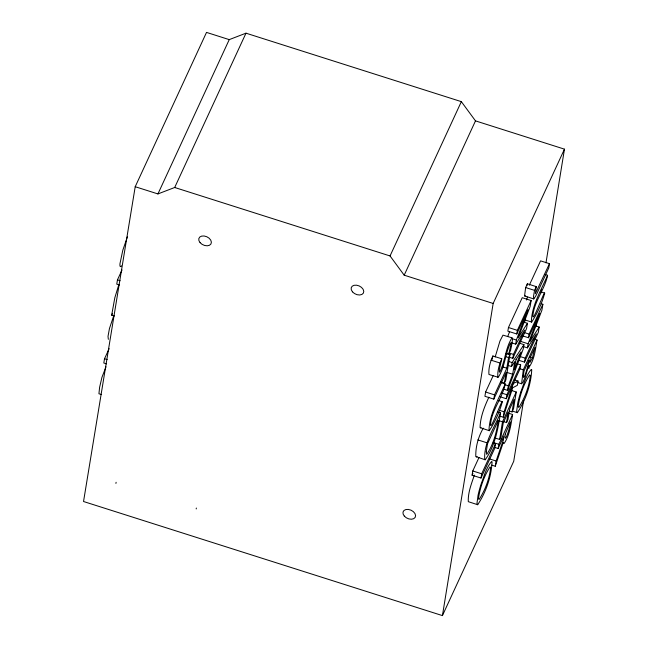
<?xml version="1.0" encoding="UTF-8"?>
<svg xmlns="http://www.w3.org/2000/svg" width="648" height="648" viewBox="0 0 648 648"><rect width="100%" height="100%" fill="white"/><g stroke="black" fill="none" stroke-linecap="round" stroke-linejoin="round"><path stroke-width="0.97" d="M196.198 508.939L196.344 508.048M442.43 615.6L493.16 303.466L564.465 149.153L475.494 120.876L461.344 101.639L245.989 33.178L229.238 39.625L206.518 32.4L135.213 186.713L83.535 501.512L442.43 615.6L513.726 461.287L523.616 400.456M492.788 443.135L495.453 443.977L494.764 448.238L480.994 478.046L472.084 475.211L472.781 470.958L479.034 457.407M483.254 428.15C478.37 436.776 475.502 446.65 475.802 456.573L485.182 459.797C494.894 446.415 498.004 429.025 500.507 412.914L497.834 412.071M493.25 375.492L485.603 392.032L484.915 396.293L493.817 399.119L506.129 372.47L504.403 383.114L500.839 381.98M480.994 478.046L481.683 473.793L495.453 443.977M500.507 412.914C494.303 427.931 483.756 442.479 484.712 459.408L485.182 459.797M493.817 399.119L494.513 394.867L506.825 368.218L508.55 357.583L510.017 354.416L507.344 353.565M523.868 322.153L527.432 323.287L518.165 337.802L530.169 306.431L531.125 300.534L522.223 297.699L508.445 327.515L507.854 331.16L516.764 333.987L527.99 309.679L516.375 340.022L515.711 344.137L511.256 342.719M498.766 400.577L502.33 401.711C499.697 411.764 494.999 421.937 489.297 430.693L480.063 427.631C480.298 416.972 484.453 406.75 488.875 397.184M500.766 382.506L505.221 383.924C502.637 397.443 492.707 408.718 490.73 422.561C488.714 436.177 501.973 399.103 502.33 401.711M510.017 354.416L505.861 379.947L504.403 383.114M491.702 465.118L495.266 466.244L496.117 461.02L503.326 439.879L503.974 435.91L498.142 448.513L494.586 447.387M498.142 448.513L498.83 444.301L512.609 414.493L508.154 413.076M495.169 438.024L499.624 439.441L502.484 421.808L516.262 392L511.807 390.582M499.673 416.081L503.237 417.207L504.112 411.82L513.224 383.608M500.005 396.73L506.242 398.714L506.89 394.721L520.668 364.905L517.104 363.779M504.031 389.254L507.595 390.38L508.34 385.787L512.69 374.261L514.755 361.56L511.475 366.517L507.911 365.383M511.475 366.517L512.114 362.564L523.957 344.647L519.502 343.229M509.239 357.234L512.795 358.368L513.443 354.399L524.653 330.148L515.711 344.137M516.764 333.987L517.355 330.342L531.125 300.534M502.978 421.451L506.542 422.585L508.243 412.104L503.253 422.901L501.082 436.274L499.624 439.441M509.401 411.067L512.074 411.917L514.107 399.419L509.684 408.985L507.983 419.459L506.542 422.585M512.609 414.493C510.989 424.343 509.782 434.921 504.16 443.459L503.585 443.467L503.342 442.276L495.266 466.244M516.262 392L513.54 408.758L512.074 411.917M514.48 379.906L518.044 381.04L517.347 385.317L512.69 387.779L503.237 417.207M520.668 364.905L520.012 368.898L506.242 398.714M523.957 344.647L523.276 348.859L507.595 390.38M527.432 323.287L526.573 328.56L512.795 358.368M537.062 340.03L523.292 369.838L521.6 383.77L523.001 382.223L525.082 377.509L528.687 365.237L529.359 366.776C534.624 358.96 535.418 349.07 537.062 340.03L534.389 339.179M518.311 360.142L524.548 362.119L525.188 358.15L536.398 333.898L527.456 347.887L523.001 346.469M522.272 335.761L528.509 337.746L529.1 334.101L542.87 304.285L541.088 303.718M527.456 347.887L528.12 343.772L539.735 313.43L528.509 337.746M528.8 368.55L529.286 365.553M535.613 326.665L535.937 324.672M541.12 292.758L541.606 289.769M545.981 262.837L564.465 149.153M535.613 325.912L539.177 327.046L538.318 332.311L524.548 362.119M542.87 304.285L541.914 310.181L529.91 341.553L539.177 327.046M541.129 291.948L544.693 293.082C542.06 303.134 537.37 313.308 531.668 322.064L524.54 319.796M544.911 274.444L547.584 275.295C545.009 288.814 535.078 300.081 533.101 313.932C531.085 327.548 544.336 290.474 544.693 293.082M549.472 263.679L548.783 267.932L535.718 296.112L533.75 298.963L524.564 295.893L525.641 287.55L527.375 283.8L536.277 286.635L535.305 293.73L549.472 263.679L540.57 260.852L529.303 285.225M109.18 348.648L104.514 358.749L103.81 363.01L106.483 363.86M114.34 316.022L111.667 315.171L114.826 297.756L118.924 284.391M122.051 269.933L117.458 279.871L116.762 284.124L119.434 284.974M115.919 483.416L116.105 482.29M536.277 286.635L534.543 290.377L533.474 296.468L533.75 298.963M508.737 354.391L510.527 350.528L511.531 345.911L512.568 339.074L511.888 337.973C505.343 348.17 505.31 361.122 499.827 371.814L499.316 372.187L499.365 369.449L501.795 358.79L492.893 355.954C490.325 361.6 488.398 368.25 488.94 374.463L498.231 377.29C504.97 367.116 505.067 354.067 510.365 343.229L510.794 342.986L510.745 345.465L508.737 354.391L506.064 353.541M501.795 358.79C499.227 364.435 497.308 371.085 497.85 377.298M526.946 285.719L527.375 283.8M492.002 359.591L492.893 355.954M495.161 357.016L499.964 341.002L502.978 335.146L512.26 337.883M532.462 357.963L534.916 347.409L530.331 357.34L529.918 362.524L532.462 357.963L529.789 357.113M520.725 392.194C523.681 384.483 525.803 375.832 531.222 369.473L531.749 369.676C531.012 384.645 525.65 400.229 517.371 412.671L512.924 411.253M474.344 475.114C471.533 483.667 467.872 492.545 468.277 501.665L477.698 504.719C485.976 492.286 491.338 476.701 492.075 461.732L491.549 461.53C486.13 467.88 484.007 476.539 481.051 484.25A18.152 2.47 -72.4 0 0 478.038 495.356L476.969 503.391L477.698 504.719M526.403 300L527.48 297.14M507.821 336.272L509.587 331.671M127.413 236.852L122.828 250.152L120.002 263.525A18.152 2.462 -72.3 0 0 120.706 266.563L121.508 265.899M113.846 315.454L109.463 328.479L108.014 336.377L108.338 339.341M135.213 186.713L157.934 193.93L229.238 39.625M111.667 315.171L112.501 313.365M157.934 193.93L174.693 187.491L245.989 33.178M493.16 303.466L404.198 275.189L390.047 255.952L461.344 101.639M404.198 275.189L475.494 120.876M524.37 322.234L525.617 319.521M547.584 275.295C541.193 290.199 531.822 305.119 531.336 321.829L531.668 322.064M505.221 383.924C498.83 398.828 489.459 413.748 488.973 430.458L489.297 430.693M472.084 475.211L472.919 473.405M106.037 366.776L101.939 377.347L99.598 387.342L98.933 393.757L101.606 394.608M480.395 427.858L480.954 427.372M524.848 296.128L525.317 295.772M476.28 456.962L477.033 456.435M513.24 383.567L518.044 381.04M525.641 287.55L534.543 290.377M174.693 187.491L390.047 255.952M508.445 327.515L517.355 330.342M524.645 332.683L529.1 334.101M511.928 338.604L516.375 340.022M520.109 341.229L528.12 343.772M508.988 352.982L513.443 354.399M519.85 356.449L525.188 358.15M505.877 356.732L508.55 357.583M508.559 361.43L512.114 362.564M519.728 368.712L523.292 369.838M490.957 360.142L499.859 362.977M502.37 366.8L506.825 368.218M506.453 372.284L512.69 374.261M517.145 382.361L521.6 383.77M504.784 384.653L508.34 385.787M501.544 393.02L506.89 394.721M485.603 392.032L494.513 394.867M117.458 279.871L120.131 280.722M499.657 410.403L504.112 411.82M498.928 420.682L502.484 421.808M501.544 439.312L503.326 439.879M493.484 442.6L498.83 444.301M477.827 439.895L486.729 442.73M489.88 459.035L496.117 461.02M472.781 470.958L481.683 473.793M104.514 358.749L107.179 359.608M517.371 412.671L516.642 411.342L517.712 403.299A18.152 2.47 -72.4 0 1 520.725 392.194M490.666 467.467C489.459 478.686 485.263 489.815 479.245 499.308A11.883 1.62 -72.4 0 1 478.621 497.445C480.379 486.745 484.096 476.021 490.018 466.933L490.666 467.467M530.339 375.411C529.133 386.629 524.937 397.767 518.918 407.252A11.883 1.62 -72.4 0 1 518.295 405.397C520.052 394.689 523.77 383.964 529.691 374.876L530.339 375.411M486.267 451.778L486.713 454.418C493.525 444.431 496.57 432.184 498.353 420.333L487.499 443.823L486.267 451.778M523.365 375.476C522.976 384.377 529.813 360.239 529.092 360.013L524.062 370.891L523.365 375.476M505.213 434.128C503.804 447.444 511.142 424.108 510.462 421.872L505.213 434.128M516.002 359.648L514.342 369.887L521.105 351.929L516.002 359.648M200.078 242.644A6.666 4.479 24.8 0 0 210.94 243.972A6.666 4.479 24.8 0 0 204.128 235.994A6.666 4.479 24.8 0 0 200.078 242.644M352.471 291.843A6.666 4.479 24.8 0 0 363.334 293.171A6.666 4.479 24.8 0 0 356.522 285.193A6.666 4.479 24.8 0 0 352.471 291.843M404.287 516.075A6.666 4.479 24.8 0 0 415.149 517.404A6.666 4.479 24.8 0 0 408.337 509.425A6.666 4.479 24.8 0 0 404.287 516.075"/></g></svg>
